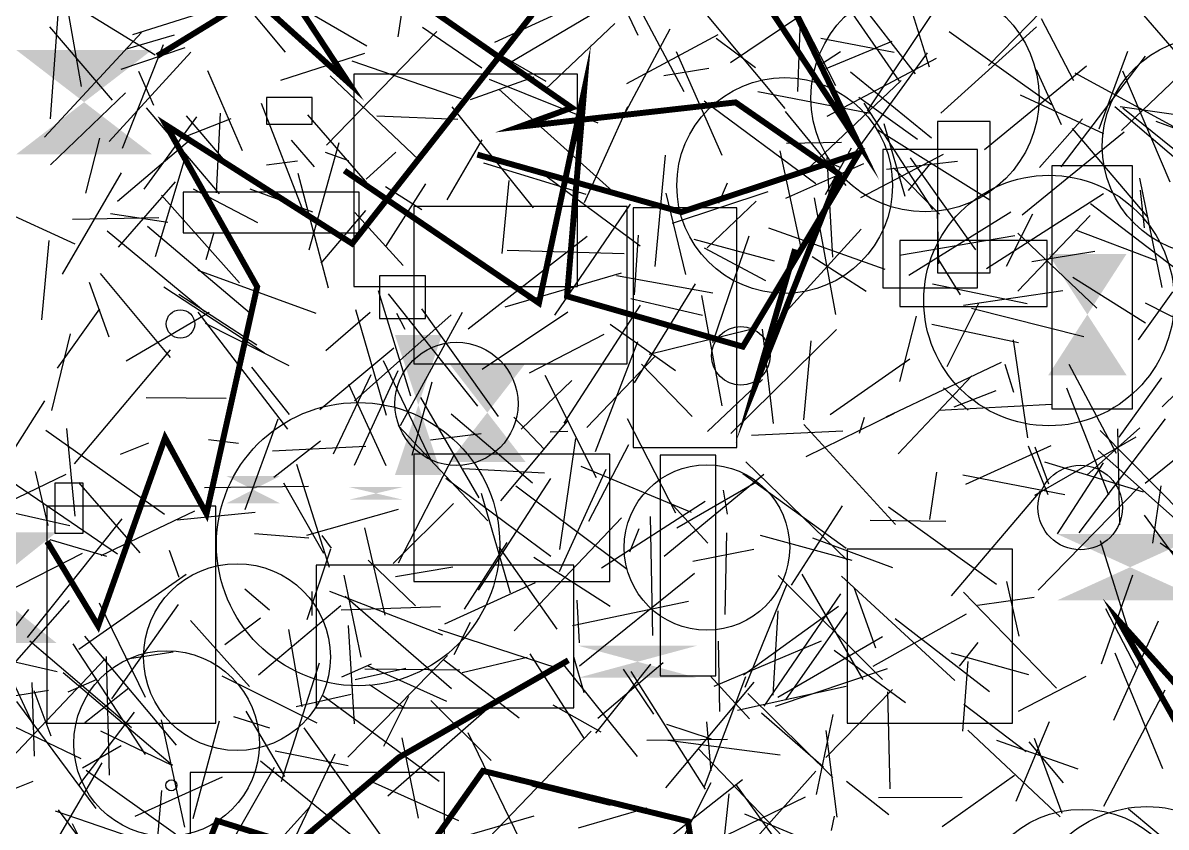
# Model space of a CAD drawing. Extents: x 39652501 to 39653363, y 39457785 to 39458687.
# Drawn here: x 39652569.4 to 39652665.5, y 39458005.5 to 39458073.1 of the extents above; entities that cross this region are included whole.
import ezdxf

# ---------------------------------------------------------------- set-up
doc = ezdxf.new("R2010")
doc.units = 0
doc.layers.get('0').update_dxf_attribs({"linetype": 'CONTINUOUS'})

msp = doc.modelspace()

# ---------------------------------------------------------------- linework, layer by layer
for p, q in [((39652602.2397, 39458080.441), (39652600.9373, 39458071.8888)), ((39652621.1217, 39458071.998), (39652617.5626, 39458079.5449)), ((39652644.4115, 39458068.7797), (39652636.9334, 39458078.4721)), ((39652585.52, 39458077.7334), (39652591.4724, 39458070.6109)), ((39652642.8168, 39458078.1803), (39652645.55, 39458069.3699)), ((39652658.5402, 39458077.7033), (39652650.528, 39458069.4782)), ((39652574.3711, 39458067.7061), (39652572.7946, 39458076.6991)), ((39652643.0706, 39458068.1602), (39652636.6902, 39458077.3645)), ((39652580.5456, 39458070.3546), (39652571.8105, 39458075.7234)), ((39652598.3145, 39458071.1106), (39652589.4112, 39458076.2951)), ((39652609.0726, 39458071.4321), (39652618.7581, 39458075.8967)), ((39652633.4462, 39458065.8541), (39652625.2094, 39458075.7664)), ((39652633.5101, 39458075.969), (39652637.6863, 39458067.7926)), ((39652587.6323, 39458074.8888), (39652578.6413, 39458072.0457)), ((39652619.2685, 39458074.9743), (39652610.3031, 39458069.6618)), ((39652634.7761, 39458074.7856), (39652634.4946, 39458067.2917)), ((39652669.2906, 39458067.0917), (39652662.2758, 39458075.2305)), ((39652571.7618, 39458065.0085), (39652572.4004, 39458073.7666)), ((39652624.9647, 39458067.2605), (39652621.1129, 39458074.519)), ((39652634.6977, 39458073.6253), (39652628.8563, 39458069.6978)), ((39652640.3757, 39458065.679), (39652645.9362, 39458074.0121)), ((39652571.6825, 39458072.7129), (39652576.9267, 39458066.5804)), ((39652603.014, 39458072.7056), (39652607.9825, 39458069.2959)), ((39652613.34, 39458067.4948), (39652619.1602, 39458073.0016)), ((39652654.5597, 39458072.7279), (39652646.5227, 39458065.4682)), ((39652654.9586, 39458073.4323), (39652657.6667, 39458068.2133)), ((39652579.3993, 39458072.2454), (39652571.2479, 39458063.4546)), ((39652578.056, 39458070.8447), (39652582.1745, 39458072.0548)), ((39652594.9425, 39458062.7839), (39652604.2193, 39458072.3255)), ((39652613.3756, 39458068.1433), (39652605.9904, 39458072.3772)), ((39652623.7617, 39458072.5415), (39652619.8705, 39458065.2518)), ((39652627.8033, 39458072.0604), (39652620.1323, 39458067.9389)), ((39652627.6749, 39458071.765), (39652630.9645, 39458069.3007)), ((39652636.4606, 39458071.7834), (39652642.6084, 39458070.6104)), ((39652655.8343, 39458066.1718), (39652647.2278, 39458072.3079)), ((39652583.0294, 39458070.966), (39652577.6692, 39458069.1312)), ((39652577.8008, 39458062.5377), (39652581.2455, 39458071.2426)), ((39652636.909, 39458069.2342), (39652642.4545, 39458071.5111)), ((39652669.1979, 39458071.1655), (39652661.7072, 39458064.0184)), ((39652583.5379, 39458070.5849), (39652576.68, 39458063.0999)), ((39652591.0956, 39458068.2557), (39652598.1508, 39458070.5108)), ((39652606.2663, 39458066.6832), (39652597.1094, 39458069.8501)), ((39652628.1551, 39458061.9175), (39652624.3287, 39458070.6187)), ((39652636.4202, 39458069.5724), (39652638.1179, 39458070.6505)), ((39652646.1451, 39458070.0566), (39652636.9724, 39458065.1922)), ((39652639.3938, 39458062.221), (39652645.405, 39458070.528)), ((39652663.7025, 39458070.2749), (39652656.6195, 39458060.9811)), ((39652662.2136, 39458070.6431), (39652659.7906, 39458064.1441)), ((39652580.4509, 39458066.1143), (39652579.1887, 39458068.9732)), ((39652584.9485, 39458069.0563), (39652587.8706, 39458062.343)), ((39652627.0583, 39458069.2359), (39652623.2623, 39458068.6232)), ((39652638.943, 39458068.9497), (39652645.754, 39458063.4025)), ((39652650.2111, 39458062.4138), (39652658.7745, 39458069.4538)), ((39652656.6677, 39458064.5085), (39652654.5772, 39458069.1233)), ((39652666.703, 39458063.984), (39652657.8148, 39458068.8263)), ((39652661.7935, 39458069.0169), (39652665.7718, 39458059.7089)), ((39652595.2496, 39458068.6185), (39652602.6805, 39458061.5854)), ((39652607.0199, 39458066.6153), (39652612.3888, 39458068.5401)), ((39652608.6083, 39458068.3292), (39652617.7308, 39458064.6611)), ((39652643.1936, 39458068.225), (39652635.1393, 39458060.5802)), ((39652578.0622, 39458067.1711), (39652571.7539, 39458061.137)), ((39652609.4244, 39458067.4901), (39652619.236, 39458058.6607)), ((39652631.1594, 39458067.294), (39652640.6051, 39458065.4727)), ((39652653.1871, 39458067.0051), (39652660.1984, 39458063.775)), ((39652579.7896, 39458065.9208), (39652585.932, 39458058.6908)), ((39652593.1027, 39458056.9892), (39652589.4916, 39458066.3)), ((39652605.4646, 39458066.0088), (39652612.3033, 39458057.5193)), ((39652616.6106, 39458057.9843), (39652620.248, 39458066.0482)), ((39652626.657, 39458066.5101), (39652636.0319, 39458059.5691)), ((39652639.649, 39458066.8075), (39652644.5651, 39458063.2898)), ((39652640.0801, 39458066.3226), (39652645.8234, 39458057.3915)), ((39652661.1403, 39458066.0228), (39652670.6098, 39458057.9457)), ((39652661.6012, 39458066.0477), (39652667.665, 39458065.1454)), ((39652669.3483, 39458059.7974), (39652661.8162, 39458065.8885)), ((39652579.6305, 39458059.0984), (39652584.0564, 39458065.1603)), ((39652586.9113, 39458064.9944), (39652582.9969, 39458063.4495)), ((39652583.1438, 39458065.2421), (39652586.9147, 39458060.8548)), ((39652585.7035, 39458058.7917), (39652586.0438, 39458065.4635)), ((39652593.3511, 39458065.3412), (39652598.7576, 39458059.1245)), ((39652605.9573, 39458064.9362), (39652599.158, 39458065.2204)), ((39652638.584, 39458059.3865), (39652633.479, 39458065.6107)), ((39652658.4378, 39458065.0103), (39652654.8197, 39458060.9123)), ((39652641.2413, 39458064.0667), (39652650.6562, 39458058.2009)), ((39652641.732, 39458064.6014), (39652643.5082, 39458058.4986)), ((39652657.5655, 39458064.1872), (39652663.9241, 39458056.7022)), ((39652664.5883, 39458064.8073), (39652674.5595, 39458061.0825)), ((39652574.7296, 39458058.7585), (39652575.9103, 39458063.3835)), ((39652583.4273, 39458063.1728), (39652577.3896, 39458058.0484)), ((39652593.926, 39458060.9741), (39652591.9998, 39458063.2096)), ((39652605.0705, 39458058.1857), (39652608.0254, 39458063.2406)), ((39652653.3567, 39458056.9261), (39652661.9232, 39458063.9149)), ((39652595.9739, 39458062.9883), (39652593.4526, 39458053.9651)), ((39652596.826, 39458061.4658), (39652594.8467, 39458062.1785)), ((39652600.7637, 39458062.2088), (39652598.2751, 39458059.9196)), ((39652633.0232, 39458062.2983), (39652634.7894, 39458054.1671)), ((39652638.1884, 39458063.0003), (39652633.5635, 39458062.9183)), ((39652638.1735, 39458060.8851), (39652634.7807, 39458062.344)), ((39652639.0156, 39458062.5303), (39652636.821, 39458058.6179)), ((39652583.1284, 39458061.9786), (39652580.5608, 39458053.4087)), ((39652592.5014, 39458061.4441), (39652589.9122, 39458061.1192)), ((39652616.737, 39458058.6468), (39652608.1567, 39458061.2662)), ((39652622.5544, 39458052.6052), (39652623.4129, 39458061.9357)), ((39652633.5245, 39458058.3333), (39652640.0535, 39458061.2425)), ((39652637.4661, 39458053.3813), (39652636.9748, 39458061.7569)), ((39652646.7261, 39458062.0159), (39652639.794, 39458058.3594)), ((39652641.9728, 39458060.7801), (39652647.9187, 39458061.457)), ((39652645.7039, 39458061.3076), (39652643.7974, 39458058.9828)), ((39652643.9679, 39458061.7298), (39652649.4409, 39458054.0042)), ((39652577.7013, 39458060.4554), (39652572.7324, 39458051.9586)), ((39652595.1222, 39458050.7773), (39652592.554, 39458060.4217)), ((39652621.2793, 39458054.2924), (39652613.3678, 39458060.1736)), ((39652642.5697, 39458060.8719), (39652646.4341, 39458056.9927)), ((39652577.4677, 39458054.2187), (39652582.2493, 39458059.7083)), ((39652599.8957, 39458059.3194), (39652602.956, 39458057.3883)), ((39652599.9351, 39458054.273), (39652603.2792, 39458059.537)), ((39652610.2569, 39458059.8096), (39652609.6744, 39458053.6818)), ((39652627.8773, 39458057.9246), (39652628.6058, 39458059.6185)), ((39652663.2108, 39458060.0024), (39652665.0876, 39458050.8387)), ((39652565.036, 39458058.5088), (39652573.7969, 39458054.5049)), ((39652587.6327, 39458051.2338), (39652581.0863, 39458058.581)), ((39652583.7407, 39458059.133), (39652589.1486, 39458056.3064)), ((39652588.494, 39458059.1287), (39652593.7676, 39458057.192)), ((39652623.4378, 39458058.758), (39652625.0859, 39458051.9132)), ((39652624.003, 39458056.2268), (39652632.0328, 39458058.897)), ((39652635.8815, 39458058.374), (39652637.6888, 39458048.5773)), ((39652650.3803, 39458052.4266), (39652660.1845, 39458058.7387)), ((39652663.281, 39458059.0026), (39652663.606, 39458055.8461)), ((39652598.2049, 39458057.3141), (39652594.4688, 39458052.8696)), ((39652620.4556, 39458057.8404), (39652614.0827, 39458048.5099)), ((39652631.0128, 39458058.085), (39652626.9133, 39458054.1738)), ((39652668.3044, 39458050.818), (39652659.0923, 39458057.8658)), ((39652573.6112, 39458056.5656), (39652580.8603, 39458056.7251)), ((39652576.8035, 39458057.0563), (39652581.6166, 39458056.3292)), ((39652597.3292, 39458057.1336), (39652601.3698, 39458052.6741)), ((39652652.4205, 39458057.1497), (39652643.8574, 39458051.8301)), ((39652646.3652, 39458052.82), (39652646.2599, 39458057.1474)), ((39652652.035, 39458052.635), (39652654.2705, 39458057.0098)), ((39652659.0842, 39458056.8878), (39652653.012, 39458050.5363)), ((39652584.7495, 39458048.7696), (39652576.5125, 39458055.5562)), ((39652588.4642, 39458048.6975), (39652579.9203, 39458055.9594)), ((39652584.8303, 39458053.1915), (39652585.4935, 39458055.4759)), ((39652641.8676, 39458052.3583), (39652632.0907, 39458055.8113)), ((39652639.8369, 39458055.7208), (39652632.7635, 39458047.9558)), ((39652652.9881, 39458055.3996), (39652659.6344, 39458049.106)), ((39652664.6628, 39458053.0601), (39652657.8604, 39458055.6508)), ((39652571.0385, 39458048.132), (39652571.6444, 39458054.7942)), ((39652616.8269, 39458055.1238), (39652606.8367, 39458047.348)), ((39652620.8006, 39458050.2227), (39652621.1287, 39458055.2356)), ((39652632.5522, 39458053.0395), (39652625.8175, 39458054.8597)), ((39652627.3865, 39458046.2284), (39652630.4471, 39458055.1694)), ((39652652.7425, 39458055.1781), (39652643.0511, 39458053.5296)), ((39652619.9254, 39458053.6709), (39652610.1134, 39458053.9457)), ((39652626.6502, 39458054.1533), (39652631.8059, 39458051.4131)), ((39652640.2733, 39458050.5057), (39652635.7153, 39458053.4126)), ((39652654.1694, 39458053.009), (39652659.4562, 39458053.8785)), ((39652648.1906, 39458050.2068), (39652646.238, 39458053.3695)), ((39652581.8278, 39458044.9675), (39652575.9635, 39458052.0085)), ((39652584.1271, 39458052.3026), (39652594.0584, 39458048.6853)), ((39652619.6938, 39458052.0277), (39652609.9145, 39458049.1829)), ((39652627.3779, 39458050.3609), (39652619.294, 39458051.8119)), ((39652657.6179, 39458051.7017), (39652663.7207, 39458047.8704)), ((39652576.6761, 39458046.656), (39652575.028, 39458051.2664)), ((39652589.7287, 39458045.3092), (39652581.2717, 39458050.8596)), ((39652599.292, 39458050.5914), (39652601.9835, 39458041.747)), ((39652620.7939, 39458042.8266), (39652625.9279, 39458051.147)), ((39652645.8221, 39458051.1289), (39652653.7921, 39458049.4964)), ((39652656.7667, 39458050.5604), (39652648.4436, 39458049.3335)), ((39652589.0953, 39458045.9926), (39652582.5528, 39458050.255)), ((39652600.1312, 39458050.307), (39652607.6227, 39458040.8568)), ((39652626.5046, 39458048.4813), (39652620.5126, 39458049.8748)), ((39652626.4244, 39458050.1685), (39652628.1278, 39458040.8943)), ((39652665.9946, 39458050.463), (39652663.0979, 39458046.4449)), ((39652572.352, 39458044.0622), (39652575.8957, 39458049.0286)), ((39652585.1004, 39458048.7317), (39652578.1298, 39458044.6605)), ((39652584.1262, 39458048.7657), (39652591.6599, 39458038.9247)), ((39652594.8833, 39458045.5502), (39652598.6085, 39458048.7657)), ((39652599.9899, 39458040.0884), (39652597.3933, 39458048.9636)), ((39652601.5365, 39458047.3078), (39652600.8382, 39458048.6606)), ((39652606.3278, 39458048.7332), (39652601.1176, 39458039.214)), ((39652602.9236, 39458049.0367), (39652609.3491, 39458039.9888)), ((39652608.0215, 39458043.9869), (39652615.2119, 39458048.7788)), ((39652614.8895, 39458039.4388), (39652621.3172, 39458049.3578)), ((39652647.0726, 39458044.2016), (39652649.7338, 39458049.5157)), ((39652658.5402, 39458046.6991), (39652649.1205, 39458049.0574)), ((39652663.7006, 39458049.5592), (39652672.0033, 39458045.2748)), ((39652665.1294, 39458040.822), (39652673.386, 39458048.9598)), ((39652591.7992, 39458044.2494), (39652584.7747, 39458047.8199)), ((39652597.2821, 39458041.3257), (39652605.397, 39458048.5414)), ((39652618.7681, 39458047.7515), (39652624.2609, 39458043.8758)), ((39652643.0792, 39458042.9448), (39652644.4862, 39458048.4359)), ((39652653.0559, 39458046.1777), (39652645.7849, 39458047.7203)), ((39652571.8771, 39458040.4984), (39652573.4309, 39458046.9479)), ((39652618.2337, 39458046.8885), (39652611.9714, 39458043.6496)), ((39652622.0411, 39458045.2231), (39652630.4604, 39458047.2986)), ((39652628.8942, 39458038.5598), (39652637.7828, 39458047.3034)), ((39652631.5367, 39458047.3256), (39652632.4587, 39458039.4034)), ((39652600.5902, 39458045.7384), (39652594.3935, 39458040.5689)), ((39652621.0486, 39458046.2647), (39652617.5169, 39458037.0368)), ((39652635.6263, 39458046.3465), (39652634.9909, 39458039.7146)), ((39652652.6194, 39458046.4321), (39652653.8079, 39458038.1961)), ((39652581.8245, 39458045.61), (39652573.7602, 39458036.0231)), ((39652622.4967, 39458045.0175), (39652616.7968, 39458039.0758)), ((39652643.9265, 39458044.8204), (39652637.2452, 39458040.1322)), ((39652588.644, 39458044.1319), (39652591.7929, 39458040.1566)), ((39652597.2975, 39458035.9081), (39652600.9568, 39458043.8697)), ((39652603.7502, 39458036.2568), (39652599.7288, 39458044.6651)), ((39652625.653, 39458039.9907), (39652621.3829, 39458044.3819)), ((39652651.6034, 39458044.5305), (39652641.9033, 39458039.9353)), ((39652652.6555, 39458042.0282), (39652651.9277, 39458044.3594)), ((39652657.2795, 39458044.3924), (39652661.262, 39458036.9304)), ((39652595.5326, 39458036.877), (39652598.6893, 39458043.5201)), ((39652602.1373, 39458036.7438), (39652603.8213, 39458042.9022)), ((39652611.2883, 39458038.9312), (39652615.5506, 39458043.0354)), ((39652617.6084, 39458034.8501), (39652613.2967, 39458043.4296)), ((39652631.5588, 39458043.1032), (39652626.9378, 39458038.7363)), ((39652642.9552, 39458036.8627), (39652649.1261, 39458043.4259)), ((39652665.0583, 39458043.2455), (39652661.4943, 39458038.2591)), ((39652599.9471, 39458035.856), (39652596.8164, 39458042.6948)), ((39652648.8322, 39458040.5219), (39652646.7701, 39458042.4092)), ((39652647.6489, 39458040.7993), (39652651.1766, 39458042.1828)), ((39652660.6424, 39458033.3804), (39652657.1163, 39458042.3677)), ((39652673.5369, 39458042.3899), (39652663.7022, 39458034.3761)), ((39652571.2494, 39458041.3206), (39652565.7455, 39458032.6209)), ((39652586.5018, 39458041.5061), (39652579.8021, 39458041.5564)), ((39652602.8457, 39458041.5837), (39652607.7441, 39458033.1658)), ((39652655.8492, 39458041.0033), (39652646.372, 39458040.5119)), ((39652612.2341, 39458034.3915), (39652605.399, 39458040.1878)), ((39652635.2225, 39458036.6387), (39652642.6488, 39458040.2841)), ((39652588.096, 39458032.1972), (39652590.8707, 39458039.8036)), ((39652608.4843, 39458031.2429), (39652600.9631, 39458039.2304)), ((39652615.1418, 39458039.6154), (39652609.5636, 39458032.9218)), ((39652610.6856, 39458039.9409), (39652613.258, 39458037.2389)), ((39652624.2798, 39458031.8794), (39652620.2312, 39458039.8)), ((39652635.0332, 39458039.3196), (39652642.7121, 39458030.9352)), ((39652639.7057, 39458038.6139), (39652640.1189, 39458039.9515)), ((39652658.1523, 39458030.2417), (39652665.3967, 39458039.7936)), ((39652663.2425, 39458039.0622), (39652658.7863, 39458035.0708)), ((39652571.3792, 39458038.8602), (39652581.3449, 39458031.7907)), ((39652573.1123, 39458038.9888), (39652573.8129, 39458031.6389)), ((39652585.0393, 39458038.066), (39652587.5415, 39458037.7646)), ((39652607.9201, 39458038.5513), (39652603.6709, 39458038.024)), ((39652613.7375, 39458038.7105), (39652615.2086, 39458038.7777)), ((39652615.8378, 39458038.1606), (39652614.5084, 39458028.836)), ((39652638.2894, 39458038.7637), (39652630.6386, 39458038.414)), ((39652654.428, 39458033.3898), (39652662.9499, 39458038.306)), ((39652659.9191, 39458038.827), (39652666.9737, 39458031.6981)), ((39652661.36, 39458038.9566), (39652661.5322, 39458030.9111)), ((39652580.002, 39458037.7511), (39652577.6203, 39458036.7967)), ((39652598.2568, 39458037.4794), (39652590.4127, 39458037.0817)), ((39652590.5039, 39458034.9099), (39652594.4339, 39458037.9432)), ((39652616.9586, 39458031.2134), (39652620.3381, 39458037.6519)), ((39652655.7829, 39458037.5482), (39652648.6028, 39458034.2945)), ((39652655.5512, 39458033.4246), (39652653.8913, 39458037.4981)), ((39652655.605, 39458034.3056), (39652654.4514, 39458037.4166)), ((39652659.7331, 39458037.1448), (39652667.4714, 39458030.2841)), ((39652600.9833, 39458027.7016), (39652605.6596, 39458036.7841)), ((39652630.1664, 39458036.1831), (39652638.683, 39458027.9183)), ((39652663.5631, 39458033.6455), (39652655.2668, 39458036.1547)), ((39652571.5575, 39458030.8495), (39652570.5043, 39458035.3722)), ((39652595.1996, 39458027.3179), (39652592.4368, 39458035.9689)), ((39652613.2362, 39458035.2345), (39652606.4067, 39458035.6013)), ((39652614.5002, 39458026.9773), (39652618.4181, 39458035.5792)), ((39652625.5977, 39458031.9441), (39652616.3406, 39458035.7973)), ((39652629.8987, 39458035.2233), (39652638.5954, 39458028.9417)), ((39652645.601, 39458031.3441), (39652646.186, 39458035.3263)), ((39652656.3216, 39458030.1441), (39652660.1874, 39458036.1153)), ((39652573.0417, 39458035.1196), (39652565.9545, 39458031.7091)), ((39652577.3754, 39458028.4366), (39652567.8442, 39458034.9473)), ((39652579.2969, 39458028.5482), (39652574.132, 39458034.468)), ((39652591.3181, 39458034.4379), (39652594.6802, 39458028.5225)), ((39652604.959, 39458034.835), (39652613.7736, 39458028.2603)), ((39652607.7096, 39458025.4283), (39652613.7837, 39458034.7831)), ((39652623.3051, 39458028.2846), (39652631.6777, 39458035.1587)), ((39652624.3577, 39458030.6512), (39652631.0421, 39458034.5052)), ((39652656.9474, 39458033.4095), (39652648.3827, 39458035.0725)), ((39652593.4237, 39458034.1185), (39652584.6986, 39458034.0033)), ((39652610.3929, 39458025.1517), (39652607.9582, 39458033.5466)), ((39652610.8326, 39458034.1761), (39652620.189, 39458027.1909)), ((39652628.2502, 39458033.8217), (39652628.6013, 39458031.7864)), ((39652654.8807, 39458033.735), (39652647.3978, 39458024.9527)), ((39652663.1776, 39458034.0915), (39652654.7051, 39458025.4018)), ((39652664.3388, 39458029.3553), (39652665.0253, 39458034.1776)), ((39652573.3824, 39458030.8084), (39652564.6802, 39458032.773)), ((39652605.6131, 39458032.6849), (39652600.5399, 39458027.6663)), ((39652618.0246, 39458027.2893), (39652626.747, 39458032.8897)), ((39652623.7161, 39458032.8951), (39652626.9723, 39458029.3646)), ((39652638.2442, 39458032.5099), (39652633.9752, 39458025.8362)), ((39652642.1473, 39458032.4209), (39652651.2029, 39458025.9119)), ((39652569.821, 39458021.4421), (39652577.7826, 39458031.4039)), ((39652583.8565, 39458032.0509), (39652575.9813, 39458028.3091)), ((39652582.3993, 39458031.3216), (39652588.952, 39458031.9735)), ((39652600.9728, 39458032.2013), (39652593.2474, 39458030.0064)), ((39652619.7168, 39458031.4996), (39652610.6912, 39458022.0071)), ((39652622.34, 39458021.614), (39652622.1631, 39458031.6018)), ((39652666.7251, 39458027.5173), (39652663.63, 39458031.7216)), ((39652599.8765, 39458023.3057), (39652598.1639, 39458030.6472)), ((39652621.1697, 39458030.5746), (39652620.375, 39458028.6135)), ((39652646.9525, 39458031.1843), (39652640.6103, 39458031.2621)), ((39652576.4867, 39458028.2541), (39652571.7341, 39458029.6314)), ((39652588.9054, 39458030.1628), (39652593.4567, 39458029.7986)), ((39652595.3534, 39458028.9491), (39652594.5685, 39458030.0096)), ((39652606.5167, 39458023.821), (39652610.1261, 39458029.4049)), ((39652628.4088, 39458023.3735), (39652628.5739, 39458030.2262)), ((39652639.0929, 39458027.9094), (39652631.397, 39458030.0136)), ((39652642.5053, 39458027.2856), (39652635.7727, 39458029.7917)), ((39652662.9791, 39458019.9139), (39652659.9433, 39458029.5542)), ((39652574.4076, 39458028.4857), (39652568.0528, 39458025.2463)), ((39652582.5805, 39458026.4807), (39652581.7689, 39458028.7359)), ((39652593.3199, 39458022.941), (39652595.3023, 39458028.8891)), ((39652609.4244, 39458029.0449), (39652614.2907, 39458022.1389)), ((39652630.8153, 39458028.8418), (39652625.7054, 39458027.8344)), ((39652674.302, 39458022.7566), (39652664.9477, 39458029.3519)), ((39652602.4242, 39458024.1107), (39652598.4491, 39458027.9466)), ((39652618.7494, 39458024.0477), (39652612.3465, 39458028.1581)), ((39652574.1379, 39458020.452), (39652583.1682, 39458026.7485)), ((39652597.8559, 39458019.7799), (39652596.4215, 39458026.6807)), ((39652605.5631, 39458027.3491), (39652600.7289, 39458026.5378)), ((39652616.178, 39458019.0592), (39652625.8437, 39458026.8428)), ((39652632.8853, 39458026.6337), (39652641.6373, 39458017.9228)), ((39652634.8587, 39458026.7533), (39652639.9699, 39458017.9249)), ((39652638.2038, 39458026.5785), (39652647.7158, 39458017.8259)), ((39652660.0152, 39458019.2287), (39652662.67, 39458026.6938)), ((39652612.4533, 39458026.0196), (39652604.8511, 39458022.5506)), ((39652633.6033, 39458025.9173), (39652630.0864, 39458017.2371)), ((39652639.2414, 39458025.5897), (39652641.0411, 39458020.5813)), ((39652653.1068, 39458021.5659), (39652652.0742, 39458026.1549)), ((39652588.0725, 39458025.5334), (39652590.1406, 39458023.7541)), ((39652593.7467, 39458023.2822), (39652593.7277, 39458025.2952)), ((39652595.1904, 39458025.3414), (39652604.6874, 39458021.6723)), ((39652605.4478, 39458017.1344), (39652596.5219, 39458024.8853)), ((39652638.1206, 39458025.0959), (39652631.6736, 39458015.6645)), ((39652656.2337, 39458017.1777), (39652648.4345, 39458025.2349)), ((39652649.6127, 39458024.1522), (39652654.3694, 39458024.8312)), ((39652573.3243, 39458024.5527), (39652565.0057, 39458015.0748)), ((39652569.9191, 39458023.7997), (39652565.3514, 39458018.1227)), ((39652575.8384, 39458024.342), (39652579.7197, 39458016.4189)), ((39652582.4949, 39458024.2168), (39652576.8965, 39458016.2824)), ((39652596.1449, 39458024.1101), (39652589.2267, 39458018.2832)), ((39652604.5221, 39458024.0197), (39652596.1751, 39458023.7296)), ((39652625.3511, 39458024.4652), (39652615.5899, 39458022.4098)), ((39652615.9738, 39458024.5856), (39652616.1493, 39458020.9869)), ((39652637.9313, 39458024.0563), (39652629.9679, 39458018.265)), ((39652632.4508, 39458016.5997), (39652632.8689, 39458023.6842)), ((39652662.9715, 39458018.9023), (39652660.3945, 39458023.8396)), ((39652566.0194, 39458023.2462), (39652570.3271, 39458014.0325)), ((39652583.5215, 39458022.8589), (39652588.4697, 39458017.3377)), ((39652589.4101, 39458023.075), (39652586.4116, 39458020.8257)), ((39652607.0031, 39458022.7016), (39652605.6326, 39458019.9734)), ((39652633.5048, 39458016.2105), (39652638.6651, 39458023.5623)), ((39652640.8472, 39458019.0385), (39652648.6893, 39458023.4173)), ((39652650.6119, 39458016.8648), (39652642.6944, 39458022.9965)), ((39652664.7757, 39458022.8082), (39652661.0356, 39458014.4726)), ((39652592.8907, 39458015.6177), (39652591.7652, 39458022.1067)), ((39652597.2878, 39458014.1807), (39652596.7918, 39458022.4487)), ((39652604.3241, 39458022.152), (39652614.2911, 39458018.9054)), ((39652570.0368, 39458021.1537), (39652578.5692, 39458013.8823)), ((39652579.7362, 39458011.6208), (39652573.6657, 39458020.9038)), ((39652582.3296, 39458012.3869), (39652574.6475, 39458021.5519)), ((39652636.4726, 39458021.1221), (39652627.4817, 39458017.3306)), ((39652627.9839, 39458015.2241), (39652627.8697, 39458021.1394)), ((39652641.62, 39458021.4998), (39652632.8407, 39458016.3939)), ((39652649.642, 39458021.0333), (39652648.0826, 39458019.0237)), ((39652565.9972, 39458020.0276), (39652572.3102, 39458018.5986)), ((39652576.7193, 39458009.871), (39652576.4617, 39458019.835)), ((39652578.2136, 39458019.6546), (39652582.0597, 39458020.2292)), ((39652596.7375, 39458011.3861), (39652605.09, 39458019.9382)), ((39652612.0169, 39458020.0732), (39652616.5926, 39458012.9423)), ((39652616.5861, 39458016.7794), (39652615.7119, 39458019.8173)), ((39652637.5675, 39458020.3717), (39652643.5705, 39458015.9899)), ((39652653.9161, 39458018.2913), (39652647.4039, 39458020.1331)), ((39652661.1533, 39458020.1386), (39652665.1379, 39458010.4434)), ((39652576.3435, 39458019.6427), (39652567.5019, 39458010.3348)), ((39652591.1638, 39458009.3352), (39652594.364, 39458019.307)), ((39652596.2151, 39458018.1497), (39652598.7199, 39458019.2232)), ((39652598.3596, 39458019.0765), (39652605.0283, 39458016.0819)), ((39652604.7595, 39458019.6008), (39652611.1259, 39458014.6858)), ((39652611.7977, 39458019.7639), (39652606.3464, 39458018.4617)), ((39652621.0491, 39458011.4483), (39652614.6552, 39458019.4207)), ((39652617.5714, 39458013.3941), (39652622.165, 39458019.2027)), ((39652623.2028, 39458019.3121), (39652617.7382, 39458014.6433)), ((39652648.3693, 39458013.5804), (39652648.8172, 39458019.419)), ((39652572.8235, 39458018.5046), (39652582.0059, 39458010.7198)), ((39652573.2541, 39458016.8713), (39652575.6931, 39458017.9496)), ((39652594.1446, 39458014.2488), (39652586.1918, 39458018.1956)), ((39652601.5947, 39458018.8388), (39652597.3363, 39458017.8875)), ((39652598.1467, 39458018.8141), (39652606.1304, 39458018.7339)), ((39652622.4395, 39458015.015), (39652619.8821, 39458018.768)), ((39652626.7713, 39458008.6991), (39652620.5127, 39458018.5859)), ((39652626.6858, 39458008.9156), (39652630.153, 39458018.166)), ((39652627.163, 39458018.2214), (39652630.4731, 39458014.6061)), ((39652642.0237, 39458018.806), (39652632.6197, 39458015.656)), ((39652658.7156, 39458018.1563), (39652653.0342, 39458015.2225)), ((39652564.5775, 39458015.8592), (39652571.6013, 39458017.0084)), ((39652570.4252, 39458011.4758), (39652570.2254, 39458017.6478)), ((39652571.819, 39458013.1599), (39652570.3992, 39458016.9637)), ((39652578.3304, 39458017.1922), (39652574.6479, 39458014.2786)), ((39652601.4822, 39458015.5144), (39652598.5558, 39458017.4664)), ((39652630.8282, 39458017.6823), (39652623.4099, 39458008.8032)), ((39652638.5965, 39458017.3146), (39652629.4612, 39458015.3037)), ((39652636.8744, 39458011.3543), (39652642.4639, 39458017.0715)), ((39652660.2141, 39458007.271), (39652665.3642, 39458017.043)), ((39652575.5846, 39458007.0785), (39652568.9408, 39458016.054)), ((39652592.3971, 39458015.6337), (39652597.0246, 39458016.6787)), ((39652594.6324, 39458016.5744), (39652604.4115, 39458009.3798)), ((39652601.8407, 39458016.4881), (39652599.7219, 39458012.2853)), ((39652608.778, 39458011.1239), (39652603.716, 39458016.1615)), ((39652630.3202, 39458016.7315), (39652637.4576, 39458009.6728)), ((39652642.0468, 39458016.8804), (39652642.241, 39458008.7327)), ((39652564.59, 39458015.953), (39652574.2977, 39458011.2736)), ((39652574.1394, 39458009.0152), (39652578.8058, 39458015.1623)), ((39652588.1523, 39458015.2569), (39652591.4165, 39458009.7617)), ((39652600.0793, 39458008.1333), (39652608.8636, 39458015.8033)), ((39652613.9614, 39458015.7789), (39652617.989, 39458013.506)), ((39652636.6903, 39458010.5452), (39652631.4769, 39458015.0945)), ((39652648.4549, 39458015.8443), (39652653.6896, 39458011.8726)), ((39652581.0521, 39458014.5331), (39652583.0286, 39458005.5145)), ((39652585.9164, 39458014.408), (39652583.7149, 39458006.2056)), ((39652590.1858, 39458013.824), (39652587.1449, 39458014.7812)), ((39652623.4959, 39458014.1669), (39652627.252, 39458012.9214)), ((39652627.2438, 39458010.2416), (39652626.8911, 39458014.3575)), ((39652636.0919, 39458008.2485), (39652637.5046, 39458014.96)), ((39652652.8612, 39458007.7025), (39652655.6715, 39458014.3934)), ((39652581.9749, 39458010.6788), (39652575.9995, 39458013.5734)), ((39652600.186, 39458003.878), (39652593.0729, 39458013.8459)), ((39652611.603, 39458003.6118), (39652606.8464, 39458013.4378)), ((39652607.9066, 39458003.9164), (39652617.1685, 39458013.5774)), ((39652637.8356, 39458006.3577), (39652636.8973, 39458013.6196)), ((39652656.5629, 39458006.3883), (39652648.8118, 39458013.6595)), ((39652574.4499, 39458010.4868), (39652577.7015, 39458012.3572)), ((39652602.6539, 39458006.2784), (39652601.2882, 39458013.0198)), ((39652621.8537, 39458012.8121), (39652628.6062, 39458012.8987)), ((39652623.594, 39458012.804), (39652633.0519, 39458011.5897)), ((39652658.0744, 39458010.387), (39652651.2287, 39458012.8023)), ((39652656.8272, 39458009.2308), (39652653.9524, 39458012.6674)), ((39652654.379, 39458012.9884), (39652656.6929, 39458006.6857)), ((39652596.7544, 39458010.6538), (39652590.6193, 39458011.899)), ((39652591.2325, 39458002.41), (39652595.6566, 39458011.6651)), ((39652635.0879, 39458002.812), (39652626.2127, 39458012.0589)), ((39652571.2701, 39458002.6489), (39652576.1038, 39458010.9174)), ((39652574.769, 39458010.3062), (39652582.2629, 39458004.9432)), ((39652590.5342, 39458010.5245), (39652585.4195, 39458001.5597)), ((39652589.3884, 39458011.0833), (39652597.9154, 39458004.1291)), ((39652636.0362, 39458010.215), (39652630.198, 39458003.6549)), ((39652570.2805, 39458009.3407), (39652561.3305, 39458005.8701)), ((39652578.8802, 39458006.4367), (39652586.2157, 39458009.7489)), ((39652598.7874, 39458009.3127), (39652606.0329, 39458006.0635)), ((39652620.4229, 39458002.0737), (39652629.8637, 39458009.5242)), ((39652638.6186, 39458009.3718), (39652642.1714, 39458006.5861)), ((39652652.7136, 39458009.8387), (39652646.6569, 39458005.5359)), ((39652580.4859, 39458001.1257), (39652581.1202, 39458008.6017)), ((39652612.1788, 39458008.9825), (39652618.7685, 39458007.3676)), ((39652627.2231, 39458009.2279), (39652624.3311, 39458003.5225)), ((39652628.0296, 39458001.5434), (39652628.747, 39458008.303)), ((39652629.2821, 39458009.131), (39652633.0234, 39458003.9445)), ((39652596.2901, 39458007.5509), (39652589.5919, 39458000.6634)), ((39652628.5189, 39458004.8338), (39652635.1673, 39458008.0692)), ((39652648.327, 39458008.0162), (39652641.2988, 39458007.9884)), ((39652572.1506, 39458006.8722), (39652581.3756, 39458003.7309)), ((39652577.471, 39458000.2489), (39652572.4316, 39458006.97)), ((39652593.5385, 39458007.2199), (39652590.9018, 39458004.2959)), ((39652604.1006, 39458004.0663), (39652612.3675, 39458006.4767)), ((39652621.8315, 39458007.1131), (39652616.0767, 39458005.4312)), ((39652638.8925, 39458002.9374), (39652630.0694, 39458006.5943)), ((39652637.3545, 39458005.2273), (39652637.5969, 39458006.44)), ((39652662.2933, 39458007.0394), (39652669.0455, 39458001.4281)), ((39652573.5847, 39458005.8065), (39652577.0148, 39457998.9393))]:
    msp.add_line(p, q)
at = {"const_width": 0.5}
for points in [[(39652588.4467, 39458115.4379), (39652573.0162, 39458100.8186), (39652586.8118, 39458083.2148), (39652596.8129, 39458068.0054), (39652584.4903, 39458079.1322), (39652595.1937, 39458098.2754), (39652582.7909, 39458107.4309), (39652565.0716, 39458116.2205)], [(39652629.1304, 39458076.6867), (39652624.7151, 39458095.8372), (39652620.8384, 39458098.0928), (39652627.3374, 39458081.5458), (39652639.5391, 39458063.0792), (39652633.8067, 39458074.9492), (39652643.9456, 39458091.423), (39652653.6106, 39458091.9786)], [(39652634.2889, 39458054.0473), (39652631.0079, 39458042.7744), (39652637.994, 39458060.3461), (39652629.2963, 39458066.3793), (39652611.1511, 39458064.3381), (39652615.5382, 39458065.9313), (39652595.9182, 39458079.595), (39652580.7291, 39458070.2789)], [(39652571.4755, 39458029.5051), (39652575.7618, 39458022.4165), (39652581.3849, 39458038.2135), (39652584.8609, 39458031.8318), (39652589.116, 39458050.8933), (39652581.4569, 39458064.48), (39652597.0948, 39458054.5189), (39652612.2035, 39458073.7386)], [(39652596.448, 39458060.6523), (39652612.7835, 39458049.5272), (39652616.5735, 39458067.3506), (39652615.1432, 39458050.0981), (39652629.904, 39458045.87), (39652639.6447, 39458062.1128), (39652624.7464, 39458057.1682), (39652607.6032, 39458061.9941)], [(39652693.266, 39458033.4721), (39652699.414, 39458043.459), (39652695.3254, 39458030.9975), (39652682.9234, 39458013.2978), (39652679.5285, 39458025.6613), (39652671.0087, 39458012.2328), (39652661.4494, 39458022.8772), (39652670.2253, 39458007.3348)], [(39652615.2505, 39458019.5255), (39652600.9985, 39458011.3536), (39652581.158, 39457994.612), (39652585.7693, 39458006.0427), (39652601.6294, 39458001.1016), (39652608.0752, 39458010.2398), (39652625.2984, 39458006.0043), (39652626.3982, 39457998.8646)]]:
    msp.add_lwpolyline(points, dxfattribs=at)
for centre, radius in [((39652645.2045, 39458066.7657), 9.5834), ((39652669.2892, 39458062.7165), 9.1987), ((39652633.4183, 39458059.3964), 9.06), ((39652655.6151, 39458049.7403), 10.5207), ((39652582.6752, 39458047.7733), 1.1938), ((39652629.7334, 39458045.0963), 2.4589), ((39652605.8582, 39458041.0592), 5.1697), ((39652597.5935, 39458029.282), 11.8941), ((39652626.8891, 39458028.9963), 6.9498), ((39652658.2403, 39458032.3566), 3.55), ((39652587.4256, 39458019.7958), 7.8448), ((39652581.5106, 39458012.5366), 7.792), ((39652581.9105, 39458009.0268), 0.4664), ((39652658.3936, 39457997.8048), 9.2001), ((39652663.839, 39457997.08), 10.1602)]:
    msp.add_circle(centre, radius)
for points in [[(39652568.8781, 39458062.016), (39652580.2901, 39458062.016), (39652580.2901, 39458070.787), (39652568.8781, 39458070.787)], [(39652655.5474, 39458043.4602), (39652662.1352, 39458043.4602), (39652662.1352, 39458053.6607), (39652655.5474, 39458053.6607)], [(39652600.6882, 39458035.0743), (39652604.624, 39458035.0743), (39652604.624, 39458046.8377), (39652600.6882, 39458046.8377)], [(39652605.2344, 39458036.1864), (39652611.656, 39458036.1864), (39652611.656, 39458044.4667), (39652605.2344, 39458044.4667)], [(39652586.5576, 39458032.7186), (39652591.019, 39458032.7186), (39652591.019, 39458034.9894), (39652586.5576, 39458034.9894)], [(39652596.8289, 39458033.0112), (39652601.3592, 39458033.0112), (39652601.3592, 39458034.0745), (39652596.8289, 39458034.0745)], [(39652560.6643, 39458020.9763), (39652572.2753, 39458020.9763), (39652572.2753, 39458030.2816), (39652560.6643, 39458030.2816)], [(39652656.3087, 39458024.5613), (39652668.5484, 39458024.5613), (39652668.5484, 39458030.1249), (39652656.3087, 39458030.1249)], [(39652616.0632, 39458018.054), (39652626.063, 39458018.054), (39652626.063, 39458020.7523), (39652616.0632, 39458020.7523)]]:
    msp.add_solid(points)
for points in [[(39652597.2384, 39458050.9188, 19730366.2), (39652616.0099, 39458050.9188, 19730366.2), (39652616.0099, 39458068.7476, 19730366.2), (39652597.2384, 39458068.7476, 19730366.2)], [(39652589.9138, 39458064.5372, 19730366.2), (39652593.7327, 39458064.5372, 19730366.2), (39652593.7327, 39458066.7991, 19730366.2), (39652589.9138, 39458066.7991, 19730366.2)], [(39652646.2393, 39458052.0657), (39652650.666, 39458052.0657), (39652650.666, 39458064.7844), (39652646.2393, 39458064.7844)], [(39652641.6614, 39458050.8109), (39652649.5994, 39458050.8109), (39652649.5994, 39458062.4341), (39652641.6614, 39458062.4341)], [(39652655.8641, 39458040.6381), (39652662.6423, 39458040.6381), (39652662.6423, 39458061.0525), (39652655.8641, 39458061.0525)], [(39652582.916, 39458055.4235, 19730366.2), (39652597.6961, 39458055.4235, 19730366.2), (39652597.6961, 39458058.8316, 19730366.2), (39652582.916, 39458058.8316, 19730366.2)], [(39652602.2724, 39458044.4353, 19730366.2), (39652620.1899, 39458044.4353, 19730366.2), (39652620.1899, 39458057.6291, 19730366.2), (39652602.2724, 39458057.6291, 19730366.2)], [(39652620.7055, 39458037.393), (39652629.398, 39458037.393), (39652629.398, 39458057.5126), (39652620.7055, 39458057.5126)], [(39652643.0917, 39458049.2394), (39652655.4642, 39458049.2394), (39652655.4642, 39458054.7853), (39652643.0917, 39458054.7853)], [(39652599.3954, 39458048.2188, 19730366.2), (39652603.2458, 39458048.2188, 19730366.2), (39652603.2458, 39458051.821, 19730366.2), (39652599.3954, 39458051.821, 19730366.2)], [(39652602.2642, 39458026.153), (39652618.7381, 39458026.153), (39652618.7381, 39458036.8238), (39652602.2642, 39458036.8238)], [(39652622.9682, 39458018.2197, 19730366.2), (39652627.6507, 39458018.2197, 19730366.2), (39652627.6507, 39458036.7502, 19730366.2), (39652622.9682, 39458036.7502, 19730366.2)], [(39652572.1194, 39458030.2009, 19730366.2), (39652574.5042, 39458030.2009, 19730366.2), (39652574.5042, 39458034.3874, 19730366.2), (39652572.1194, 39458034.3874, 19730366.2)], [(39652571.4561, 39458014.2524), (39652585.6566, 39458014.2524), (39652585.6566, 39458032.466), (39652571.4561, 39458032.466)], [(39652638.658, 39458014.2466), (39652652.5449, 39458014.2466), (39652652.5449, 39458028.8695), (39652638.658, 39458028.8695)], [(39652594.06, 39458015.5219), (39652615.7179, 39458015.5219), (39652615.7179, 39458027.5027), (39652594.06, 39458027.5027)], [(39652583.4941, 39457990.8859), (39652604.8391, 39457990.8859), (39652604.8391, 39458010.0943), (39652583.4941, 39458010.0943)]]:
    msp.add_3dface(points)

doc.saveas('drawing.dxf')
